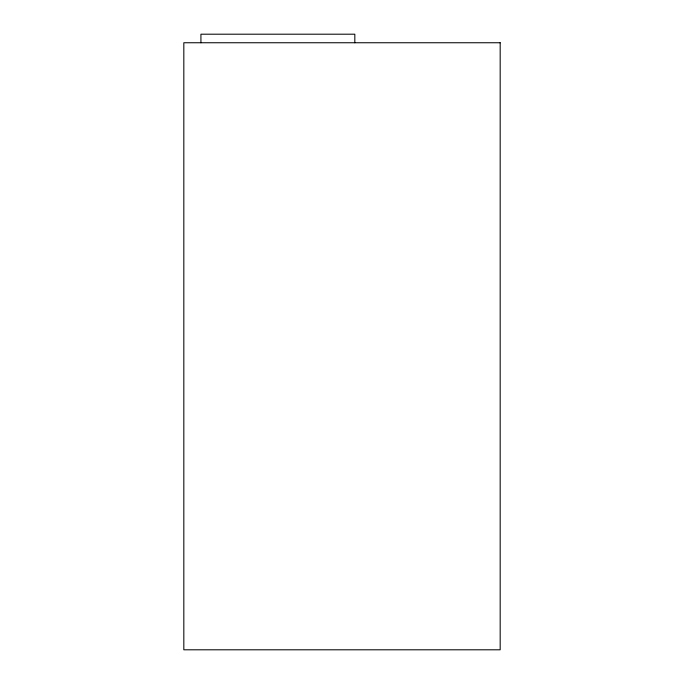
<?xml version="1.0" encoding="UTF-8"?>
<svg xmlns="http://www.w3.org/2000/svg" width="684" height="684" viewBox="0 0 684 684"><rect width="100%" height="100%" fill="white"/><g stroke="black" fill="none" stroke-linecap="round" stroke-linejoin="round"><path stroke-width="1.03" d="M354.825 42.75L354.825 34.2L200.925 34.2L200.925 42.75M500.175 42.75L183.825 42.75L183.825 649.8L500.175 649.8L500.175 42.75"/></g></svg>
